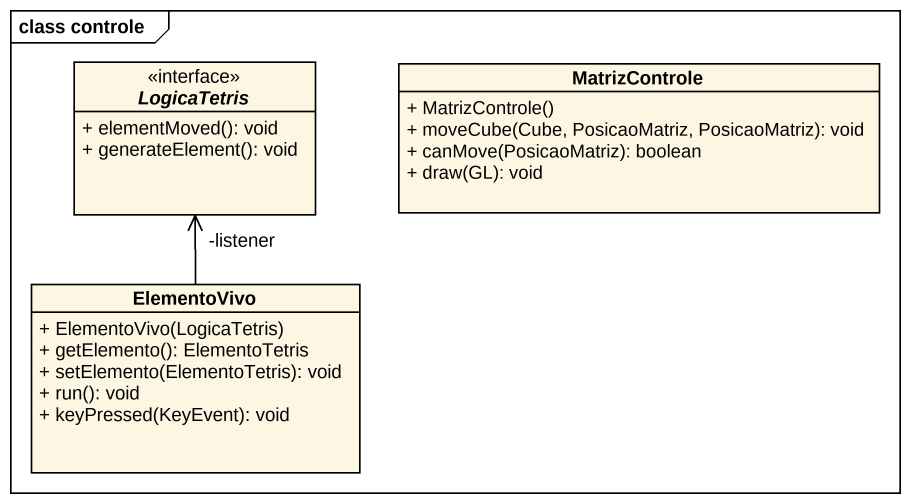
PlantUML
@startuml
mainframe class controle
hide circle
hide empty members
skinparam classAttributeIconSize 0
interface LogicaTetris <<interface>> {
  + elementMoved(): void
  + generateElement(): void
}
class MatrizControle {
  + MatrizControle()
  + moveCube(Cube, PosicaoMatriz, PosicaoMatriz): void
  + canMove(PosicaoMatriz): boolean
  + draw(GL): void
}
class ElementoVivo {
  + ElementoVivo(LogicaTetris)
  + getElemento(): ElementoTetris
  + setElemento(ElementoTetris): void
  + run(): void
  + keyPressed(KeyEvent): void
}
ElementoVivo -up-> "-listener" LogicaTetris
@enduml
